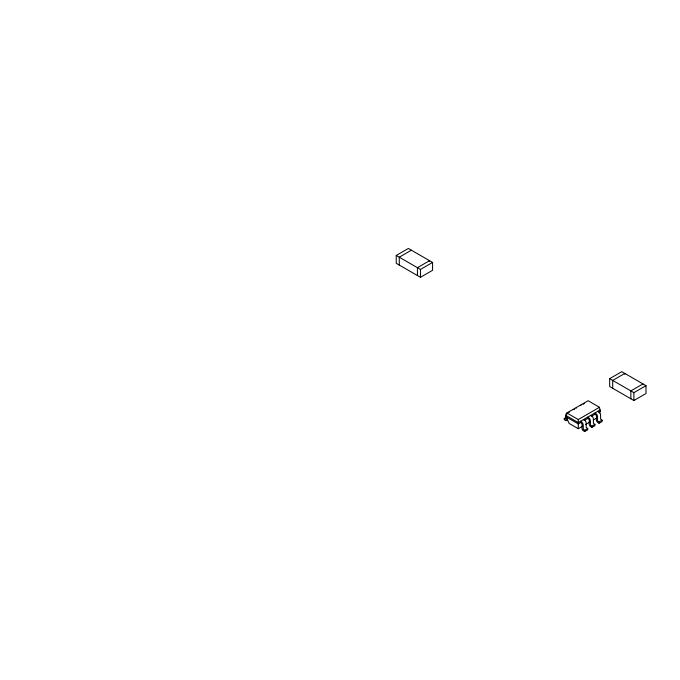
<?xml version="1.0" encoding="UTF-8"?>
<svg xmlns="http://www.w3.org/2000/svg" width="680" height="680" viewBox="0 0 680 680"><rect width="100%" height="100%" fill="white"/><g stroke="black" fill="none" stroke-linecap="round" stroke-linejoin="round"><path stroke-width="1.02" d="M582.769 426.105L578.263 428.706L569.177 423.462L566.151 416.908L566.873 412.973L588.098 400.716L599.488 407.295L600.211 411.221L599.343 413.1M396.245 255.45L408.349 248.455L432.574 262.438L432.574 270.308L420.461 277.296L396.245 263.313L396.245 255.45L420.461 269.433L432.574 262.438M411.375 250.206L399.271 257.193L399.271 265.064M609.671 378.675L621.784 371.679L646 385.662L646 393.524L633.887 400.52L609.671 386.537L609.671 378.675L633.887 392.657L646 385.662M566.908 417.673L566.908 419.747A1.87 1.079 60 0 1 565.582 420.512L564.264 419.747L564.264 418.438L565.777 417.562M566.873 412.973L578.263 419.543L599.488 407.295M600.211 409.912L578.263 422.586L566.151 415.591M583.559 419.526L584.562 420.121A2.677 1.547 60 0 1 586.194 422.951L586.219 427.457L587.724 428.485L587.724 429.794L584.698 431.545L583.372 430.78A1.87 1.079 60 0 1 582.046 428.485L582.046 424.337A1.071 0.62 60 0 0 581.289 423.019L580.533 422.586L578.263 423.895L566.151 416.908M584.129 420.512L587.724 418.438L588.481 418.872A1.071 0.62 60 0 1 589.237 420.18L589.237 424.337A1.87 1.079 60 0 0 590.563 426.624L591.889 427.388L594.915 425.646L594.915 424.337L593.41 423.3L593.385 418.795A2.677 1.547 60 0 0 591.753 415.973L590.75 415.378M591.608 416.194L595.051 414.205M598.494 412.216L600.211 411.221M585.471 424.541L589.976 421.94M593.581 419.857L596.284 418.302M580.533 422.586L580.533 421.277L581.536 421.872A2.677 1.547 60 0 1 583.168 424.694L583.321 429.428L584.698 430.236L587.724 428.485M587.724 418.438L587.724 417.12L588.727 417.716A2.677 1.547 60 0 1 590.359 420.546L590.512 425.28L591.889 426.079L594.915 424.337M599.071 421.931L602.106 420.18L602.106 421.49L599.071 423.24L597.754 422.475A1.87 1.079 60 0 1 596.428 420.18L596.428 416.032A1.071 0.62 60 0 0 595.671 414.724L594.915 414.281L594.915 412.973L595.918 413.567A2.677 1.547 60 0 1 597.55 416.389L597.567 420.894L599.071 421.931L599.071 423.24M597.941 411.221L598.944 411.817A2.677 1.547 60 0 1 600.576 414.647L600.61 419.186L602.106 420.18M564.264 418.438L565.76 419.161L565.785 414.664A2.677 1.547 60 0 1 567.417 413.721M642.974 384.786L642.974 383.911L630.861 390.906L630.861 398.769M633.887 392.657L633.887 400.52M624.81 374.298L624.81 373.43L612.697 380.418L612.697 388.28M591.889 426.079L591.889 427.388M584.698 430.236L584.698 431.545M578.263 419.543L578.263 428.706M429.539 261.562L429.539 260.695L417.435 267.682L417.435 275.545M420.461 269.433L420.461 277.296M573.351 409.683A2.677 1.547 60 0 1 574.37 409.488M576.13 408.28A2.677 1.547 60 0 1 576.24 408.094M568.947 412.437A2.677 1.547 60 0 1 569.542 411.885M583.244 404.362A2.677 1.547 60 0 1 583.737 403.656M583.924 403.58A2.677 1.547 60 0 1 584.35 403.537M580.406 405.688A2.677 1.547 60 0 1 581.102 405.288"/></g></svg>
